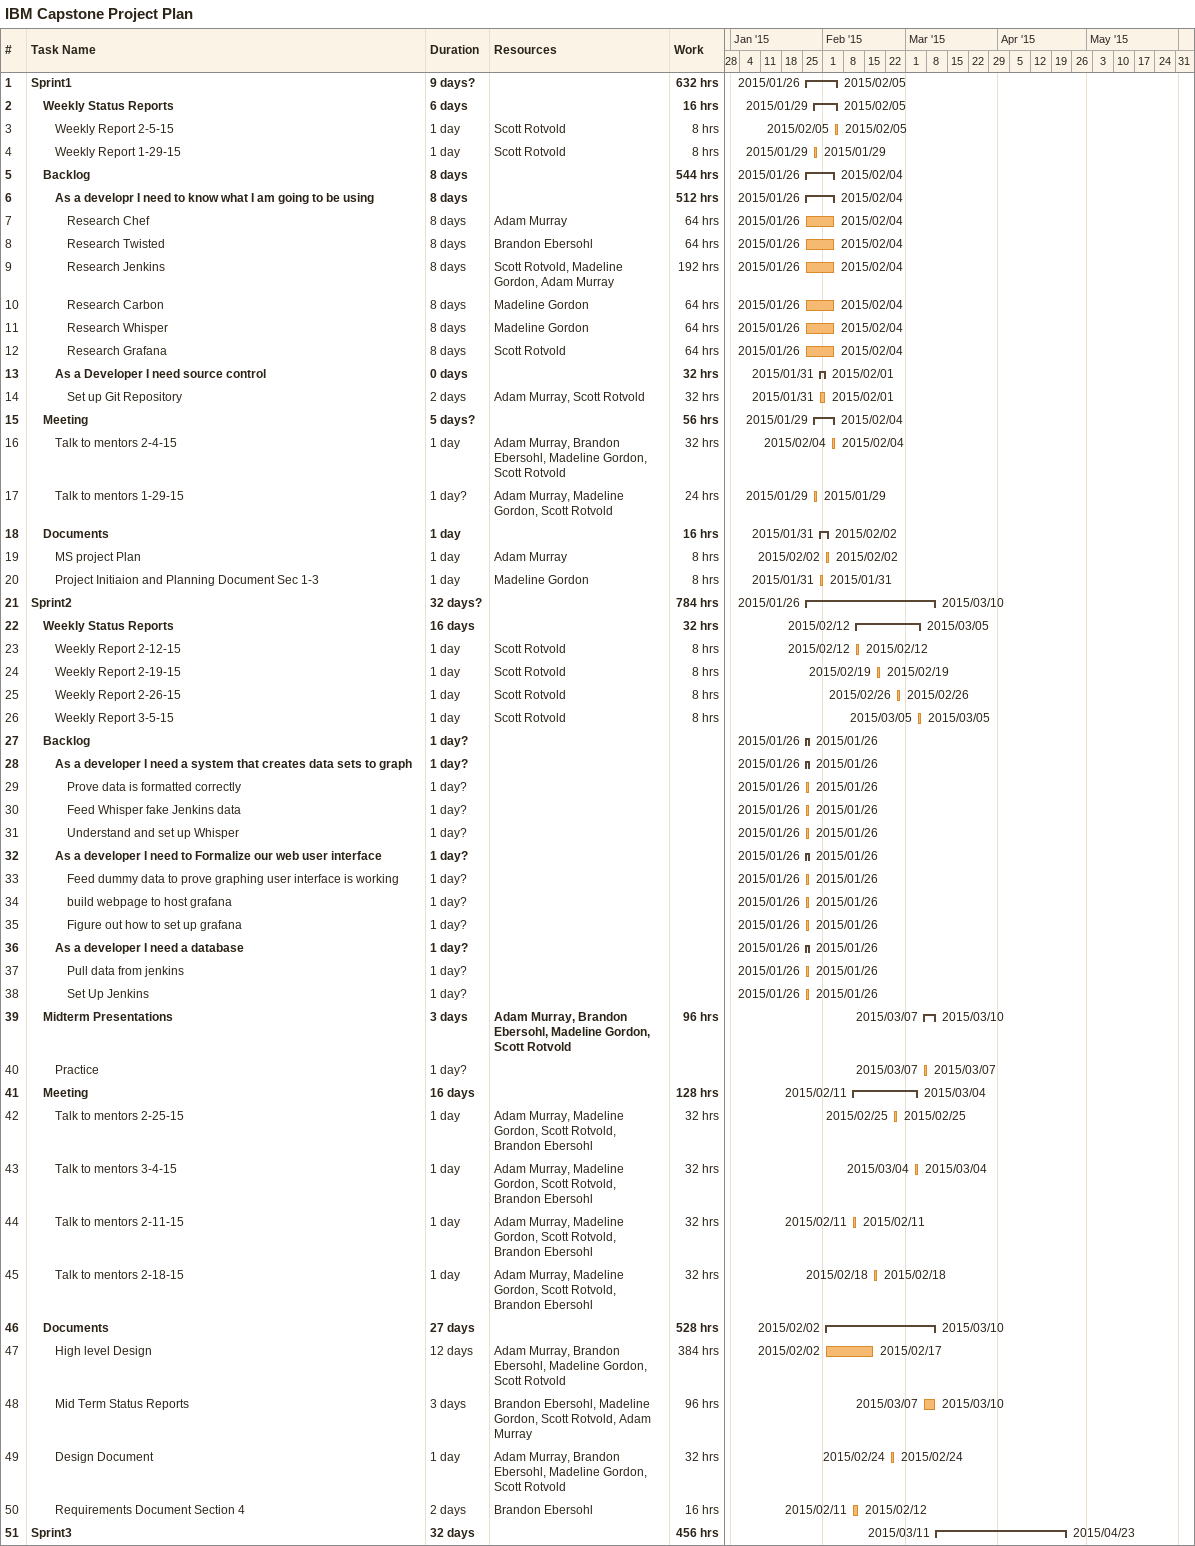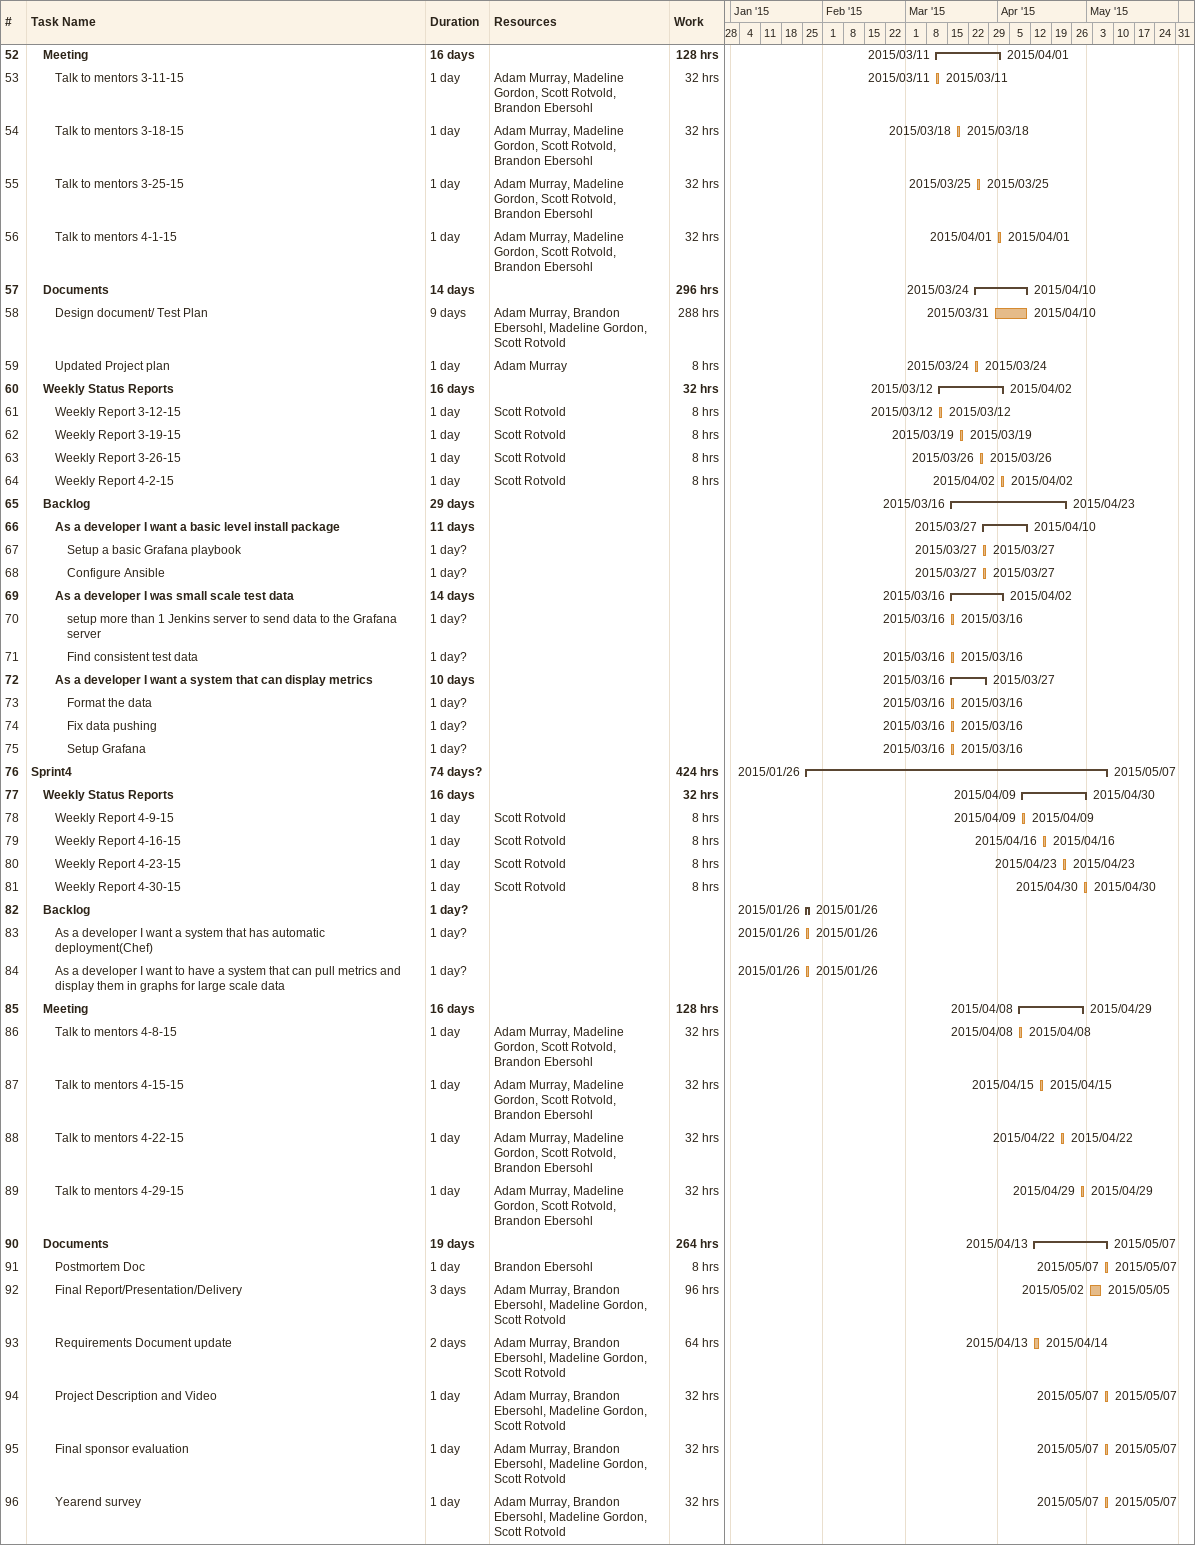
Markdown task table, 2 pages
IBM Capstone Project Plan

| ID | Level | Task | Duration | Start | Finish | Resources | Work (h) |
|---|---|---|---|---|---|---|---|
| 1 | 1 | **Sprint1** | 9d? | 2015-01-26 | 2015-02-05 |  | 632 |
| 2 | 2 | **Weekly Status Reports** | 6d | 2015-01-29 | 2015-02-05 |  | 16 |
| 3 | 3 | Weekly Report 2-5-15 | 1d | 2015-02-05 | 2015-02-05 | Scott Rotvold | 8 |
| 4 | 3 | Weekly Report 1-29-15 | 1d | 2015-01-29 | 2015-01-29 | Scott Rotvold | 8 |
| 5 | 2 | **Backlog** | 8d | 2015-01-26 | 2015-02-04 |  | 544 |
| 6 | 3 | **As a developr I need to know what I am going to be using** | 8d | 2015-01-26 | 2015-02-04 |  | 512 |
| 7 | 4 | Research Chef | 8d | 2015-01-26 | 2015-02-04 | Adam Murray | 64 |
| 8 | 4 | Research Twisted | 8d | 2015-01-26 | 2015-02-04 | Brandon Ebersohl | 64 |
| 9 | 4 | Research Jenkins | 8d | 2015-01-26 | 2015-02-04 | Scott Rotvold, Madeline Gordon, Adam Murray | 192 |
| 10 | 4 | Research Carbon | 8d | 2015-01-26 | 2015-02-04 | Madeline Gordon | 64 |
| 11 | 4 | Research Whisper | 8d | 2015-01-26 | 2015-02-04 | Madeline Gordon | 64 |
| 12 | 4 | Research Grafana | 8d | 2015-01-26 | 2015-02-04 | Scott Rotvold | 64 |
| 13 | 3 | **As a Developer I need source control** | 0d | 2015-01-31 | 2015-02-01 |  | 32 |
| 14 | 4 | Set up Git Repository | 2d | 2015-01-31 | 2015-02-01 | Adam Murray, Scott Rotvold | 32 |
| 15 | 2 | **Meeting** | 5d? | 2015-01-29 | 2015-02-04 |  | 56 |
| 16 | 3 | Talk to mentors 2-4-15 | 1d | 2015-02-04 | 2015-02-04 | Adam Murray, Brandon Ebersohl, Madeline Gordon, Scott Rotvold | 32 |
| 17 | 3 | Talk to mentors 1-29-15 | 1d? | 2015-01-29 | 2015-01-29 | Adam Murray, Madeline Gordon, Scott Rotvold | 24 |
| 18 | 2 | **Documents** | 1d | 2015-01-31 | 2015-02-02 |  | 16 |
| 19 | 3 | MS project Plan | 1d | 2015-02-02 | 2015-02-02 | Adam Murray | 8 |
| 20 | 3 | Project Initiaion and Planning Document Sec 1-3 | 1d | 2015-01-31 | 2015-01-31 | Madeline Gordon | 8 |
| 21 | 1 | **Sprint2** | 32d? | 2015-01-26 | 2015-03-10 |  | 784 |
| 22 | 2 | **Weekly Status Reports** | 16d | 2015-02-12 | 2015-03-05 |  | 32 |
| 23 | 3 | Weekly Report 2-12-15 | 1d | 2015-02-12 | 2015-02-12 | Scott Rotvold | 8 |
| 24 | 3 | Weekly Report 2-19-15 | 1d | 2015-02-19 | 2015-02-19 | Scott Rotvold | 8 |
| 25 | 3 | Weekly Report 2-26-15 | 1d | 2015-02-26 | 2015-02-26 | Scott Rotvold | 8 |
| 26 | 3 | Weekly Report 3-5-15 | 1d | 2015-03-05 | 2015-03-05 | Scott Rotvold | 8 |
| 27 | 2 | **Backlog** | 1d? | 2015-01-26 | 2015-01-26 |  |  |
| 28 | 3 | **As a developer I need a system that creates data sets to graph** | 1d? | 2015-01-26 | 2015-01-26 |  |  |
| 29 | 4 | Prove data is formatted correctly | 1d? | 2015-01-26 | 2015-01-26 |  |  |
| 30 | 4 | Feed Whisper fake Jenkins data | 1d? | 2015-01-26 | 2015-01-26 |  |  |
| 31 | 4 | Understand and set up Whisper | 1d? | 2015-01-26 | 2015-01-26 |  |  |
| 32 | 3 | **As a developer I need to Formalize our web user interface** | 1d? | 2015-01-26 | 2015-01-26 |  |  |
| 33 | 4 | Feed dummy data to prove graphing user interface is working | 1d? | 2015-01-26 | 2015-01-26 |  |  |
| 34 | 4 | build webpage to host grafana | 1d? | 2015-01-26 | 2015-01-26 |  |  |
| 35 | 4 | Figure out how to set up grafana | 1d? | 2015-01-26 | 2015-01-26 |  |  |
| 36 | 3 | **As a developer I need a database** | 1d? | 2015-01-26 | 2015-01-26 |  |  |
| 37 | 4 | Pull data from jenkins | 1d? | 2015-01-26 | 2015-01-26 |  |  |
| 38 | 4 | Set Up Jenkins | 1d? | 2015-01-26 | 2015-01-26 |  |  |
| 39 | 2 | **Midterm Presentations** | 3d | 2015-03-07 | 2015-03-10 | Adam Murray, Brandon Ebersohl, Madeline Gordon, Scott Rotvold | 96 |
| 40 | 3 | Practice | 1d? | 2015-03-07 | 2015-03-07 |  |  |
| 41 | 2 | **Meeting** | 16d | 2015-02-11 | 2015-03-04 |  | 128 |
| 42 | 3 | Talk to mentors 2-25-15 | 1d | 2015-02-25 | 2015-02-25 | Adam Murray, Madeline Gordon, Scott Rotvold, Brandon Ebersohl | 32 |
| 43 | 3 | Talk to mentors 3-4-15 | 1d | 2015-03-04 | 2015-03-04 | Adam Murray, Madeline Gordon, Scott Rotvold, Brandon Ebersohl | 32 |
| 44 | 3 | Talk to mentors 2-11-15 | 1d | 2015-02-11 | 2015-02-11 | Adam Murray, Madeline Gordon, Scott Rotvold, Brandon Ebersohl | 32 |
| 45 | 3 | Talk to mentors 2-18-15 | 1d | 2015-02-18 | 2015-02-18 | Adam Murray, Madeline Gordon, Scott Rotvold, Brandon Ebersohl | 32 |
| 46 | 2 | **Documents** | 27d | 2015-02-02 | 2015-03-10 |  | 528 |
| 47 | 3 | High level Design | 12d | 2015-02-02 | 2015-02-17 | Adam Murray, Brandon Ebersohl, Madeline Gordon, Scott Rotvold | 384 |
| 48 | 3 | Mid Term Status Reports | 3d | 2015-03-07 | 2015-03-10 | Brandon Ebersohl, Madeline Gordon, Scott Rotvold, Adam Murray | 96 |
| 49 | 3 | Design Document | 1d | 2015-02-24 | 2015-02-24 | Adam Murray, Brandon Ebersohl, Madeline Gordon, Scott Rotvold | 32 |
| 50 | 3 | Requirements Document Section 4 | 2d | 2015-02-11 | 2015-02-12 | Brandon Ebersohl | 16 |
| 51 | 1 | **Sprint3** | 32d | 2015-03-11 | 2015-04-23 |  | 456 |
| 52 | 2 | **Meeting** | 16d | 2015-03-11 | 2015-04-01 |  | 128 |
| 53 | 3 | Talk to mentors 3-11-15 | 1d | 2015-03-11 | 2015-03-11 | Adam Murray, Madeline Gordon, Scott Rotvold, Brandon Ebersohl | 32 |
| 54 | 3 | Talk to mentors 3-18-15 | 1d | 2015-03-18 | 2015-03-18 | Adam Murray, Madeline Gordon, Scott Rotvold, Brandon Ebersohl | 32 |
| 55 | 3 | Talk to mentors 3-25-15 | 1d | 2015-03-25 | 2015-03-25 | Adam Murray, Madeline Gordon, Scott Rotvold, Brandon Ebersohl | 32 |
| 56 | 3 | Talk to mentors 4-1-15 | 1d | 2015-04-01 | 2015-04-01 | Adam Murray, Madeline Gordon, Scott Rotvold, Brandon Ebersohl | 32 |
| 57 | 2 | **Documents** | 14d | 2015-03-24 | 2015-04-10 |  | 296 |
| 58 | 3 | Design document/ Test Plan | 9d | 2015-03-31 | 2015-04-10 | Adam Murray, Brandon Ebersohl, Madeline Gordon, Scott Rotvold | 288 |
| 59 | 3 | Updated Project plan | 1d | 2015-03-24 | 2015-03-24 | Adam Murray | 8 |
| 60 | 2 | **Weekly Status Reports** | 16d | 2015-03-12 | 2015-04-02 |  | 32 |
| 61 | 3 | Weekly Report 3-12-15 | 1d | 2015-03-12 | 2015-03-12 | Scott Rotvold | 8 |
| 62 | 3 | Weekly Report 3-19-15 | 1d | 2015-03-19 | 2015-03-19 | Scott Rotvold | 8 |
| 63 | 3 | Weekly Report 3-26-15 | 1d | 2015-03-26 | 2015-03-26 | Scott Rotvold | 8 |
| 64 | 3 | Weekly Report 4-2-15 | 1d | 2015-04-02 | 2015-04-02 | Scott Rotvold | 8 |
| 65 | 2 | **Backlog** | 29d | 2015-03-16 | 2015-04-23 |  |  |
| 66 | 3 | **As a developer I want a basic level install package** | 11d | 2015-03-27 | 2015-04-10 |  |  |
| 67 | 4 | Setup a basic Grafana playbook | 1d? | 2015-03-27 | 2015-03-27 |  |  |
| 68 | 4 | Configure Ansible | 1d? | 2015-03-27 | 2015-03-27 |  |  |
| 69 | 3 | **As a developer I was small scale test data** | 14d | 2015-03-16 | 2015-04-02 |  |  |
| 70 | 4 | setup more than 1 Jenkins server to send data to the Grafana server | 1d? | 2015-03-16 | 2015-03-16 |  |  |
| 71 | 4 | Find consistent test data | 1d? | 2015-03-16 | 2015-03-16 |  |  |
| 72 | 3 | **As a developer I want a system that can display metrics** | 10d | 2015-03-16 | 2015-03-27 |  |  |
| 73 | 4 | Format the data | 1d? | 2015-03-16 | 2015-03-16 |  |  |
| 74 | 4 | Fix data pushing | 1d? | 2015-03-16 | 2015-03-16 |  |  |
| 75 | 4 | Setup Grafana | 1d? | 2015-03-16 | 2015-03-16 |  |  |
| 76 | 1 | **Sprint4** | 74d? | 2015-01-26 | 2015-05-07 |  | 424 |
| 77 | 2 | **Weekly Status Reports** | 16d | 2015-04-09 | 2015-04-30 |  | 32 |
| 78 | 3 | Weekly Report 4-9-15 | 1d | 2015-04-09 | 2015-04-09 | Scott Rotvold | 8 |
| 79 | 3 | Weekly Report 4-16-15 | 1d | 2015-04-16 | 2015-04-16 | Scott Rotvold | 8 |
| 80 | 3 | Weekly Report 4-23-15 | 1d | 2015-04-23 | 2015-04-23 | Scott Rotvold | 8 |
| 81 | 3 | Weekly Report 4-30-15 | 1d | 2015-04-30 | 2015-04-30 | Scott Rotvold | 8 |
| 82 | 2 | **Backlog** | 1d? | 2015-01-26 | 2015-01-26 |  |  |
| 83 | 3 | As a developer I want a system that has automatic deployment(Chef) | 1d? | 2015-01-26 | 2015-01-26 |  |  |
| 84 | 3 | As a developer I want to have a system that can pull metrics and display them in graphs for large scale data | 1d? | 2015-01-26 | 2015-01-26 |  |  |
| 85 | 2 | **Meeting** | 16d | 2015-04-08 | 2015-04-29 |  | 128 |
| 86 | 3 | Talk to mentors 4-8-15 | 1d | 2015-04-08 | 2015-04-08 | Adam Murray, Madeline Gordon, Scott Rotvold, Brandon Ebersohl | 32 |
| 87 | 3 | Talk to mentors 4-15-15 | 1d | 2015-04-15 | 2015-04-15 | Adam Murray, Madeline Gordon, Scott Rotvold, Brandon Ebersohl | 32 |
| 88 | 3 | Talk to mentors 4-22-15 | 1d | 2015-04-22 | 2015-04-22 | Adam Murray, Madeline Gordon, Scott Rotvold, Brandon Ebersohl | 32 |
| 89 | 3 | Talk to mentors 4-29-15 | 1d | 2015-04-29 | 2015-04-29 | Adam Murray, Madeline Gordon, Scott Rotvold, Brandon Ebersohl | 32 |
| 90 | 2 | **Documents** | 19d | 2015-04-13 | 2015-05-07 |  | 264 |
| 91 | 3 | Postmortem Doc | 1d | 2015-05-07 | 2015-05-07 | Brandon Ebersohl | 8 |
| 92 | 3 | Final Report/Presentation/Delivery | 3d | 2015-05-02 | 2015-05-05 | Adam Murray, Brandon Ebersohl, Madeline Gordon, Scott Rotvold | 96 |
| 93 | 3 | Requirements Document update | 2d | 2015-04-13 | 2015-04-14 | Adam Murray, Brandon Ebersohl, Madeline Gordon, Scott Rotvold | 64 |
| 94 | 3 | Project Description and Video | 1d | 2015-05-07 | 2015-05-07 | Adam Murray, Brandon Ebersohl, Madeline Gordon, Scott Rotvold | 32 |
| 95 | 3 | Final sponsor evaluation | 1d | 2015-05-07 | 2015-05-07 | Adam Murray, Brandon Ebersohl, Madeline Gordon, Scott Rotvold | 32 |
| 96 | 3 | Yearend survey | 1d | 2015-05-07 | 2015-05-07 | Adam Murray, Brandon Ebersohl, Madeline Gordon, Scott Rotvold | 32 |
